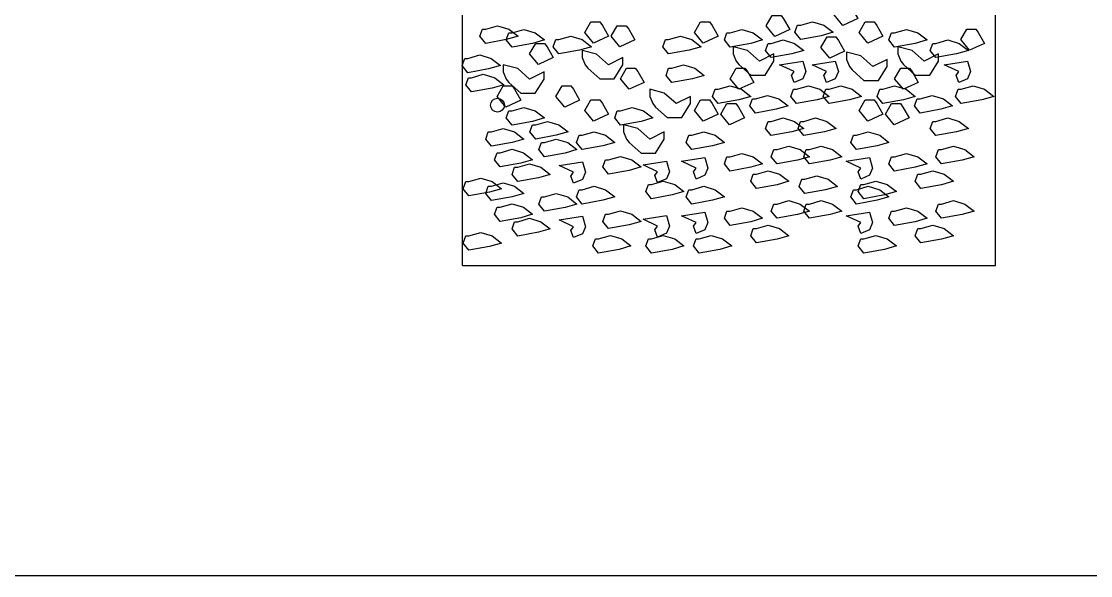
# Model space of a CAD drawing. Header units: metres. Extents: x 115319.7 to 115387.7, y -26854.4 to -26790.4.
# Drawn here: x 115361.786 to 115363.662, y -26854.429 to -26853.456 of the extents above; entities that cross this region are included whole.
import ezdxf

# ---------------------------------------------------------------- set-up
doc = ezdxf.new("R2010")
doc.units = ezdxf.units.M
doc.header["$MEASUREMENT"] = 0

# ---------------------------------------------------------------- blocks, each defined once
blk = doc.blocks.new('RWH1')
at = {"color": 7, "ltscale": 7}
for p, q in [((-1.3561, 0.5817), (-1.3561, 2.0817)), ((-0.3561, 0.5817), (-0.3561, 2.0817)), ((-1.3561, 0.5817), (-0.3561, 0.5817))]:
    blk.add_line(p, q, dxfattribs=at)
blk.add_lwpolyline([(-7.6602, 0), (0, 0), (0, 6.6537), (-7.6602, 6.6537)], close=True)
at = {"color": 7}
for points in [[(-0.6149, 1.0451), (-0.6429, 1.0323), (-0.6593, 1.0521), (-0.6478, 1.0719), (-0.6313, 1.0719), (-0.6264, 1.0655)], [(-0.7422, 1.0244), (-0.7702, 1.0115), (-0.7867, 1.0314), (-0.7752, 1.0512), (-0.7587, 1.0512), (-0.7538, 1.0448)], [(-1.2906, 1.0318), (-1.2692, 1.0254), (-1.2519, 1.012), (-1.2741, 1.0056), (-1.3128, 0.9986), (-1.3235, 1.012), (-1.3186, 1.0254), (-1.3128, 1.0254)], [(-1.2906, 1.0318), (-1.2692, 1.0254), (-1.2519, 1.012), (-1.2741, 1.0056), (-1.3128, 0.9986), (-1.3235, 1.012), (-1.3186, 1.0254), (-1.3128, 1.0254)], [(-1.2412, 1.0248), (-1.2198, 1.0184), (-1.2025, 1.005), (-1.2247, 0.9986), (-1.2634, 0.9916), (-1.2741, 1.005), (-1.2692, 1.0184), (-1.2634, 1.0184)], [(-1.2412, 1.0248), (-1.2198, 1.0184), (-1.2025, 1.005), (-1.2247, 0.9986), (-1.2634, 0.9916), (-1.2741, 1.005), (-1.2692, 1.0184), (-1.2634, 1.0184)], [(-1.0823, 1.012), (-1.1103, 0.9992), (-1.1268, 1.019), (-1.1153, 1.0388), (-1.0988, 1.0388), (-1.0939, 1.0324)], [(-1.0823, 1.012), (-1.1103, 0.9992), (-1.1268, 1.019), (-1.1153, 1.0388), (-1.0988, 1.0388), (-1.0939, 1.0324)], [(-1.033, 1.005), (-1.0609, 0.9922), (-1.0774, 1.012), (-1.0659, 1.0318), (-1.0494, 1.0318), (-1.0445, 1.0254)], [(-1.033, 1.005), (-1.0609, 0.9922), (-1.0774, 1.012), (-1.0659, 1.0318), (-1.0494, 1.0318), (-1.0445, 1.0254)], [(-0.8766, 1.012), (-0.9046, 0.9992), (-0.921, 1.019), (-0.9095, 1.0388), (-0.8931, 1.0388), (-0.8881, 1.0324)], [(-0.8766, 1.012), (-0.9046, 0.9992), (-0.921, 1.019), (-0.9095, 1.0388), (-0.8931, 1.0388), (-0.8881, 1.0324)], [(-0.8321, 1.0248), (-0.8108, 1.0184), (-0.7935, 1.005), (-0.8157, 0.9986), (-0.8544, 0.9916), (-0.8651, 1.005), (-0.8601, 1.0184), (-0.8544, 1.0184)], [(-0.8321, 1.0248), (-0.8108, 1.0184), (-0.7935, 1.005), (-0.8157, 0.9986), (-0.8544, 0.9916), (-0.8651, 1.005), (-0.8601, 1.0184), (-0.8544, 1.0184)], [(-0.6997, 1.0392), (-0.6783, 1.0328), (-0.661, 1.0194), (-0.6832, 1.013), (-0.7219, 1.006), (-0.7326, 1.0194), (-0.7277, 1.0328), (-0.7219, 1.0328)], [(-0.5678, 1.012), (-0.5958, 0.9992), (-0.6123, 1.019), (-0.6007, 1.0388), (-0.5843, 1.0388), (-0.5793, 1.0324)], [(-0.5678, 1.012), (-0.5958, 0.9992), (-0.6123, 1.019), (-0.6007, 1.0388), (-0.5843, 1.0388), (-0.5793, 1.0324)], [(-0.5234, 1.0248), (-0.502, 1.0184), (-0.4847, 1.005), (-0.5069, 0.9986), (-0.5456, 0.9916), (-0.5563, 1.005), (-0.5514, 1.0184), (-0.5456, 1.0184)], [(-0.5234, 1.0248), (-0.502, 1.0184), (-0.4847, 1.005), (-0.5069, 0.9986), (-0.5456, 0.9916), (-0.5563, 1.005), (-0.5514, 1.0184), (-0.5456, 1.0184)], [(-0.3771, 0.9986), (-0.4051, 0.9858), (-0.4216, 1.0056), (-0.4101, 1.0254), (-0.3936, 1.0254), (-0.3887, 1.019)], [(-0.3771, 0.9986), (-0.4051, 0.9858), (-0.4216, 1.0056), (-0.4101, 1.0254), (-0.3936, 1.0254), (-0.3887, 1.019)], [(-1.1531, 1.012), (-1.1317, 1.0056), (-1.1144, 0.9922), (-1.1367, 0.9858), (-1.1753, 0.9788), (-1.186, 0.9922), (-1.1811, 1.0056), (-1.1753, 1.0056)], [(-1.1531, 1.012), (-1.1317, 1.0056), (-1.1144, 0.9922), (-1.1367, 0.9858), (-1.1753, 0.9788), (-1.186, 0.9922), (-1.1811, 1.0056), (-1.1753, 1.0056)], [(-0.9474, 1.012), (-0.926, 1.0056), (-0.9087, 0.9922), (-0.9309, 0.9858), (-0.9696, 0.9788), (-0.9803, 0.9922), (-0.9754, 1.0056), (-0.9696, 1.0056)], [(-0.9474, 1.012), (-0.926, 1.0056), (-0.9087, 0.9922), (-0.9309, 0.9858), (-0.9696, 0.9788), (-0.9803, 0.9922), (-0.9754, 1.0056), (-0.9696, 1.0056)], [(-0.7548, 1.005), (-0.7334, 0.9986), (-0.7161, 0.9852), (-0.7383, 0.9788), (-0.777, 0.9718), (-0.7877, 0.9852), (-0.7828, 0.9986), (-0.777, 0.9986)], [(-0.7548, 1.005), (-0.7334, 0.9986), (-0.7161, 0.9852), (-0.7383, 0.9788), (-0.777, 0.9718), (-0.7877, 0.9852), (-0.7828, 0.9986), (-0.777, 0.9986)], [(-0.6395, 0.9839), (-0.6675, 0.9711), (-0.684, 0.9909), (-0.6725, 1.0107), (-0.656, 1.0107), (-0.6511, 1.0043)], [(-0.446, 1.005), (-0.4246, 0.9986), (-0.4073, 0.9852), (-0.4296, 0.9788), (-0.4682, 0.9718), (-0.4789, 0.9852), (-0.474, 0.9986), (-0.4682, 0.9986)], [(-0.446, 1.005), (-0.4246, 0.9986), (-0.4073, 0.9852), (-0.4296, 0.9788), (-0.4682, 0.9718), (-0.4789, 0.9852), (-0.474, 0.9986), (-0.4682, 0.9986)], [(-1.186, 0.9718), (-1.214, 0.959), (-1.2305, 0.9788), (-1.219, 0.9986), (-1.2025, 0.9986), (-1.1976, 0.9922)], [(-1.186, 0.9718), (-1.214, 0.959), (-1.2305, 0.9788), (-1.219, 0.9986), (-1.2025, 0.9986), (-1.1976, 0.9922)], [(-1.121, 0.952), (-1.0988, 0.9322), (-1.0716, 0.9322), (-1.0552, 0.9584), (-1.0552, 0.9718), (-1.0823, 0.9584), (-1.1046, 0.9782), (-1.1317, 0.9852), (-1.1317, 0.9718), (-1.126, 0.9584)], [(-1.121, 0.952), (-1.0988, 0.9322), (-1.0716, 0.9322), (-1.0552, 0.9584), (-1.0552, 0.9718), (-1.0823, 0.9584), (-1.1046, 0.9782), (-1.1317, 0.9852), (-1.1317, 0.9718), (-1.126, 0.9584)], [(-0.8379, 0.959), (-0.8157, 0.9392), (-0.7885, 0.9392), (-0.7721, 0.9654), (-0.7721, 0.9788), (-0.7992, 0.9654), (-0.8215, 0.9852), (-0.8486, 0.9922), (-0.8486, 0.9788), (-0.8428, 0.9654)], [(-0.8379, 0.959), (-0.8157, 0.9392), (-0.7885, 0.9392), (-0.7721, 0.9654), (-0.7721, 0.9788), (-0.7992, 0.9654), (-0.8215, 0.9852), (-0.8486, 0.9922), (-0.8486, 0.9788), (-0.8428, 0.9654)], [(-0.5291, 0.959), (-0.5069, 0.9392), (-0.4798, 0.9392), (-0.4633, 0.9654), (-0.4633, 0.9788), (-0.4905, 0.9654), (-0.5127, 0.9852), (-0.5398, 0.9922), (-0.5398, 0.9788), (-0.5341, 0.9654)], [(-0.5291, 0.959), (-0.5069, 0.9392), (-0.4798, 0.9392), (-0.4633, 0.9654), (-0.4633, 0.9788), (-0.4905, 0.9654), (-0.5127, 0.9852), (-0.5398, 0.9922), (-0.5398, 0.9788), (-0.5341, 0.9654)], [(-1.3238, 0.9768), (-1.3025, 0.9704), (-1.2852, 0.957), (-1.3074, 0.9506), (-1.3461, 0.9436), (-1.3568, 0.957), (-1.3518, 0.9704), (-1.3461, 0.9704)], [(-0.7342, 0.9252), (-0.7391, 0.9386), (-0.7342, 0.9456), (-0.7614, 0.9584), (-0.7178, 0.9654), (-0.712, 0.9456), (-0.7178, 0.9322)], [(-0.7342, 0.9252), (-0.7391, 0.9386), (-0.7342, 0.9456), (-0.7614, 0.9584), (-0.7178, 0.9654), (-0.712, 0.9456), (-0.7178, 0.9322)], [(-0.6734, 0.9252), (-0.6784, 0.9386), (-0.6734, 0.9456), (-0.7006, 0.9584), (-0.657, 0.9654), (-0.6512, 0.9456), (-0.657, 0.9322)], [(-0.6734, 0.9252), (-0.6784, 0.9386), (-0.6734, 0.9456), (-0.7006, 0.9584), (-0.657, 0.9654), (-0.6512, 0.9456), (-0.657, 0.9322)], [(-0.6253, 0.9488), (-0.6031, 0.9289), (-0.5759, 0.9289), (-0.5595, 0.9552), (-0.5595, 0.9686), (-0.5866, 0.9552), (-0.6088, 0.975), (-0.636, 0.982), (-0.636, 0.9686), (-0.6302, 0.9552)], [(-0.4254, 0.9252), (-0.4304, 0.9386), (-0.4254, 0.9456), (-0.4526, 0.9584), (-0.409, 0.9654), (-0.4032, 0.9456), (-0.409, 0.9322)], [(-0.4254, 0.9252), (-0.4304, 0.9386), (-0.4254, 0.9456), (-0.4526, 0.9584), (-0.409, 0.9654), (-0.4032, 0.9456), (-0.409, 0.9322)], [(-1.2692, 0.9252), (-1.2469, 0.9054), (-1.2198, 0.9054), (-1.2033, 0.9316), (-1.2033, 0.945), (-1.2305, 0.9316), (-1.2527, 0.9514), (-1.2799, 0.9584), (-1.2799, 0.945), (-1.2741, 0.9316)], [(-1.2692, 0.9252), (-1.2469, 0.9054), (-1.2198, 0.9054), (-1.2033, 0.9316), (-1.2033, 0.945), (-1.2305, 0.9316), (-1.2527, 0.9514), (-1.2799, 0.9584), (-1.2799, 0.945), (-1.2741, 0.9316)], [(-1.0157, 0.9252), (-1.0437, 0.9124), (-1.0601, 0.9322), (-1.0486, 0.952), (-1.0321, 0.952), (-1.0272, 0.9456)], [(-1.0157, 0.9252), (-1.0437, 0.9124), (-1.0601, 0.9322), (-1.0486, 0.952), (-1.0321, 0.952), (-1.0272, 0.9456)], [(-0.9416, 0.9584), (-0.9202, 0.952), (-0.9029, 0.9386), (-0.9251, 0.9322), (-0.9638, 0.9252), (-0.9745, 0.9386), (-0.9696, 0.952), (-0.9638, 0.952)], [(-0.9416, 0.9584), (-0.9202, 0.952), (-0.9029, 0.9386), (-0.9251, 0.9322), (-0.9638, 0.9252), (-0.9745, 0.9386), (-0.9696, 0.952), (-0.9638, 0.952)], [(-0.8099, 0.9252), (-0.8379, 0.9124), (-0.8544, 0.9322), (-0.8428, 0.952), (-0.8264, 0.952), (-0.8215, 0.9456)], [(-0.8099, 0.9252), (-0.8379, 0.9124), (-0.8544, 0.9322), (-0.8428, 0.952), (-0.8264, 0.952), (-0.8215, 0.9456)], [(-0.5012, 0.9252), (-0.5291, 0.9124), (-0.5456, 0.9322), (-0.5341, 0.952), (-0.5176, 0.952), (-0.5127, 0.9456)], [(-0.5012, 0.9252), (-0.5291, 0.9124), (-0.5456, 0.9322), (-0.5341, 0.952), (-0.5176, 0.952), (-0.5127, 0.9456)], [(-1.3173, 0.9406), (-1.2959, 0.9342), (-1.2786, 0.9208), (-1.3008, 0.9144), (-1.3395, 0.9074), (-1.3502, 0.9208), (-1.3452, 0.9342), (-1.3395, 0.9342)], [(-1.2469, 0.892), (-1.2749, 0.8791), (-1.2914, 0.899), (-1.2799, 0.9188), (-1.2634, 0.9188), (-1.2585, 0.9124)], [(-1.2469, 0.892), (-1.2749, 0.8791), (-1.2914, 0.899), (-1.2799, 0.9188), (-1.2634, 0.9188), (-1.2585, 0.9124)], [(-1.1367, 0.892), (-1.1646, 0.8791), (-1.1811, 0.899), (-1.1696, 0.9188), (-1.1531, 0.9188), (-1.1482, 0.9124)], [(-1.1367, 0.892), (-1.1646, 0.8791), (-1.1811, 0.899), (-1.1696, 0.9188), (-1.1531, 0.9188), (-1.1482, 0.9124)], [(-0.9943, 0.8791), (-0.9721, 0.8593), (-0.9449, 0.8593), (-0.9284, 0.8856), (-0.9284, 0.899), (-0.9556, 0.8856), (-0.9778, 0.9054), (-1.005, 0.9124), (-1.005, 0.899), (-0.9992, 0.8856)], [(-0.9943, 0.8791), (-0.9721, 0.8593), (-0.9449, 0.8593), (-0.9284, 0.8856), (-0.9284, 0.899), (-0.9556, 0.8856), (-0.9778, 0.9054), (-1.005, 0.9124), (-1.005, 0.899), (-0.9992, 0.8856)], [(-0.8544, 0.9188), (-0.833, 0.9124), (-0.8157, 0.899), (-0.8379, 0.8926), (-0.8766, 0.8856), (-0.8873, 0.899), (-0.8824, 0.9124), (-0.8766, 0.9124)], [(-0.8544, 0.9188), (-0.833, 0.9124), (-0.8157, 0.899), (-0.8379, 0.8926), (-0.8766, 0.8856), (-0.8873, 0.899), (-0.8824, 0.9124), (-0.8766, 0.9124)], [(-0.7073, 0.9188), (-0.6859, 0.9124), (-0.6686, 0.899), (-0.6908, 0.8926), (-0.7295, 0.8856), (-0.7402, 0.899), (-0.7353, 0.9124), (-0.7295, 0.9124)], [(-0.7073, 0.9188), (-0.6859, 0.9124), (-0.6686, 0.899), (-0.6908, 0.8926), (-0.7295, 0.8856), (-0.7402, 0.899), (-0.7353, 0.9124), (-0.7295, 0.9124)], [(-0.6465, 0.9188), (-0.6251, 0.9124), (-0.6078, 0.899), (-0.6301, 0.8926), (-0.6687, 0.8856), (-0.6794, 0.899), (-0.6745, 0.9124), (-0.6687, 0.9124)], [(-0.6465, 0.9188), (-0.6251, 0.9124), (-0.6078, 0.899), (-0.6301, 0.8926), (-0.6687, 0.8856), (-0.6794, 0.899), (-0.6745, 0.9124), (-0.6687, 0.9124)], [(-0.5456, 0.9188), (-0.5242, 0.9124), (-0.5069, 0.899), (-0.5291, 0.8926), (-0.5678, 0.8856), (-0.5785, 0.899), (-0.5736, 0.9124), (-0.5678, 0.9124)], [(-0.5456, 0.9188), (-0.5242, 0.9124), (-0.5069, 0.899), (-0.5291, 0.8926), (-0.5678, 0.8856), (-0.5785, 0.899), (-0.5736, 0.9124), (-0.5678, 0.9124)], [(-0.3985, 0.9188), (-0.3771, 0.9124), (-0.3598, 0.899), (-0.3821, 0.8926), (-0.4208, 0.8856), (-0.4314, 0.899), (-0.4265, 0.9124), (-0.4208, 0.9124)], [(-0.3985, 0.9188), (-0.3771, 0.9124), (-0.3598, 0.899), (-0.3821, 0.8926), (-0.4208, 0.8856), (-0.4314, 0.899), (-0.4265, 0.9124), (-0.4208, 0.9124)], [(-1.0823, 0.8657), (-1.1103, 0.8529), (-1.1268, 0.8727), (-1.1153, 0.8926), (-1.0988, 0.8926), (-1.0939, 0.8861)], [(-1.0823, 0.8657), (-1.1103, 0.8529), (-1.1268, 0.8727), (-1.1153, 0.8926), (-1.0988, 0.8926), (-1.0939, 0.8861)], [(-0.8766, 0.8657), (-0.9046, 0.8529), (-0.921, 0.8727), (-0.9095, 0.8926), (-0.8931, 0.8926), (-0.8881, 0.8861)], [(-0.8766, 0.8657), (-0.9046, 0.8529), (-0.921, 0.8727), (-0.9095, 0.8926), (-0.8931, 0.8926), (-0.8881, 0.8861)], [(-0.8272, 0.8587), (-0.8552, 0.8459), (-0.8717, 0.8657), (-0.8601, 0.8856), (-0.8437, 0.8856), (-0.8387, 0.8791)], [(-0.8272, 0.8587), (-0.8552, 0.8459), (-0.8717, 0.8657), (-0.8601, 0.8856), (-0.8437, 0.8856), (-0.8387, 0.8791)], [(-0.7842, 0.9011), (-0.7628, 0.8947), (-0.7456, 0.8813), (-0.7678, 0.8749), (-0.8065, 0.8679), (-0.8172, 0.8813), (-0.8122, 0.8947), (-0.8065, 0.8947)], [(-0.7842, 0.9011), (-0.7628, 0.8947), (-0.7456, 0.8813), (-0.7678, 0.8749), (-0.8065, 0.8679), (-0.8172, 0.8813), (-0.8122, 0.8947), (-0.8065, 0.8947)], [(-0.5678, 0.8657), (-0.5958, 0.8529), (-0.6123, 0.8727), (-0.6007, 0.8926), (-0.5843, 0.8926), (-0.5793, 0.8861)], [(-0.5678, 0.8657), (-0.5958, 0.8529), (-0.6123, 0.8727), (-0.6007, 0.8926), (-0.5843, 0.8926), (-0.5793, 0.8861)], [(-0.5184, 0.8587), (-0.5464, 0.8459), (-0.5629, 0.8657), (-0.5514, 0.8856), (-0.5349, 0.8856), (-0.53, 0.8791)], [(-0.5184, 0.8587), (-0.5464, 0.8459), (-0.5629, 0.8657), (-0.5514, 0.8856), (-0.5349, 0.8856), (-0.53, 0.8791)], [(-0.4755, 0.9011), (-0.4541, 0.8947), (-0.4368, 0.8813), (-0.459, 0.8749), (-0.4977, 0.8679), (-0.5084, 0.8813), (-0.5034, 0.8947), (-0.4977, 0.8947)], [(-0.4755, 0.9011), (-0.4541, 0.8947), (-0.4368, 0.8813), (-0.459, 0.8749), (-0.4977, 0.8679), (-0.5084, 0.8813), (-0.5034, 0.8947), (-0.4977, 0.8947)], [(-1.2412, 0.8786), (-1.2198, 0.8722), (-1.2025, 0.8587), (-1.2247, 0.8523), (-1.2634, 0.8453), (-1.2741, 0.8587), (-1.2692, 0.8722), (-1.2634, 0.8722)], [(-1.2412, 0.8786), (-1.2198, 0.8722), (-1.2025, 0.8587), (-1.2247, 0.8523), (-1.2634, 0.8453), (-1.2741, 0.8587), (-1.2692, 0.8722), (-1.2634, 0.8722)], [(-1.0379, 0.8786), (-1.0165, 0.8722), (-0.9992, 0.8587), (-1.0214, 0.8523), (-1.0601, 0.8453), (-1.0708, 0.8587), (-1.0659, 0.8722), (-1.0601, 0.8722)], [(-1.0379, 0.8786), (-1.0165, 0.8722), (-0.9992, 0.8587), (-1.0214, 0.8523), (-1.0601, 0.8453), (-1.0708, 0.8587), (-1.0659, 0.8722), (-1.0601, 0.8722)], [(-1.1967, 0.8523), (-1.1753, 0.8459), (-1.1581, 0.8325), (-1.1803, 0.8261), (-1.219, 0.8191), (-1.2297, 0.8325), (-1.2247, 0.8459), (-1.219, 0.8459)], [(-1.1967, 0.8523), (-1.1753, 0.8459), (-1.1581, 0.8325), (-1.1803, 0.8261), (-1.219, 0.8191), (-1.2297, 0.8325), (-1.2247, 0.8459), (-1.219, 0.8459)], [(-1.0437, 0.8127), (-1.0214, 0.7929), (-0.9943, 0.7929), (-0.9778, 0.8191), (-0.9778, 0.8325), (-1.005, 0.8191), (-1.0272, 0.8389), (-1.0544, 0.8459), (-1.0544, 0.8325), (-1.0486, 0.8191)], [(-1.0437, 0.8127), (-1.0214, 0.7929), (-0.9943, 0.7929), (-0.9778, 0.8191), (-0.9778, 0.8325), (-1.005, 0.8191), (-1.0272, 0.8389), (-1.0544, 0.8459), (-1.0544, 0.8325), (-1.0486, 0.8191)], [(-0.7548, 0.8587), (-0.7334, 0.8523), (-0.7161, 0.8389), (-0.7383, 0.8325), (-0.777, 0.8255), (-0.7877, 0.8389), (-0.7828, 0.8523), (-0.777, 0.8523)], [(-0.7548, 0.8587), (-0.7334, 0.8523), (-0.7161, 0.8389), (-0.7383, 0.8325), (-0.777, 0.8255), (-0.7877, 0.8389), (-0.7828, 0.8523), (-0.777, 0.8523)], [(-0.694, 0.8587), (-0.6726, 0.8523), (-0.6553, 0.8389), (-0.6775, 0.8325), (-0.7162, 0.8255), (-0.7269, 0.8389), (-0.722, 0.8523), (-0.7162, 0.8523)], [(-0.694, 0.8587), (-0.6726, 0.8523), (-0.6553, 0.8389), (-0.6775, 0.8325), (-0.7162, 0.8255), (-0.7269, 0.8389), (-0.722, 0.8523), (-0.7162, 0.8523)], [(-0.446, 0.8587), (-0.4246, 0.8523), (-0.4073, 0.8389), (-0.4296, 0.8325), (-0.4682, 0.8255), (-0.4789, 0.8389), (-0.474, 0.8523), (-0.4682, 0.8523)], [(-0.446, 0.8587), (-0.4246, 0.8523), (-0.4073, 0.8389), (-0.4296, 0.8325), (-0.4682, 0.8255), (-0.4789, 0.8389), (-0.474, 0.8523), (-0.4682, 0.8523)], [(-1.2799, 0.8389), (-1.2585, 0.8325), (-1.2412, 0.8191), (-1.2634, 0.8127), (-1.3021, 0.8057), (-1.3128, 0.8191), (-1.3079, 0.8325), (-1.3021, 0.8325)], [(-1.2799, 0.8389), (-1.2585, 0.8325), (-1.2412, 0.8191), (-1.2634, 0.8127), (-1.3021, 0.8057), (-1.3128, 0.8191), (-1.3079, 0.8325), (-1.3021, 0.8325)], [(-1.1095, 0.8325), (-1.0881, 0.8261), (-1.0708, 0.8127), (-1.093, 0.8063), (-1.1317, 0.7993), (-1.1424, 0.8127), (-1.1375, 0.8261), (-1.1317, 0.8261)], [(-1.1095, 0.8325), (-1.0881, 0.8261), (-1.0708, 0.8127), (-1.093, 0.8063), (-1.1317, 0.7993), (-1.1424, 0.8127), (-1.1375, 0.8261), (-1.1317, 0.8261)], [(-0.9038, 0.8325), (-0.8824, 0.8261), (-0.8651, 0.8127), (-0.8873, 0.8063), (-0.926, 0.7993), (-0.9367, 0.8127), (-0.9317, 0.8261), (-0.926, 0.8261)], [(-0.9038, 0.8325), (-0.8824, 0.8261), (-0.8651, 0.8127), (-0.8873, 0.8063), (-0.926, 0.7993), (-0.9367, 0.8127), (-0.9317, 0.8261), (-0.926, 0.8261)], [(-0.595, 0.8325), (-0.5736, 0.8261), (-0.5563, 0.8127), (-0.5785, 0.8063), (-0.6172, 0.7993), (-0.6279, 0.8127), (-0.623, 0.8261), (-0.6172, 0.8261)], [(-0.595, 0.8325), (-0.5736, 0.8261), (-0.5563, 0.8127), (-0.5785, 0.8063), (-0.6172, 0.7993), (-0.6279, 0.8127), (-0.623, 0.8261), (-0.6172, 0.8261)], [(-1.1803, 0.8191), (-1.1589, 0.8127), (-1.1416, 0.7993), (-1.1638, 0.7929), (-1.2025, 0.7859), (-1.2132, 0.7993), (-1.2083, 0.8127), (-1.2025, 0.8127)], [(-1.1803, 0.8191), (-1.1589, 0.8127), (-1.1416, 0.7993), (-1.1638, 0.7929), (-1.2025, 0.7859), (-1.2132, 0.7993), (-1.2083, 0.8127), (-1.2025, 0.8127)], [(-0.7441, 0.8057), (-0.7227, 0.7993), (-0.7054, 0.7859), (-0.7276, 0.7795), (-0.7663, 0.7725), (-0.777, 0.7859), (-0.7721, 0.7993), (-0.7663, 0.7993)], [(-0.7441, 0.8057), (-0.7227, 0.7993), (-0.7054, 0.7859), (-0.7276, 0.7795), (-0.7663, 0.7725), (-0.777, 0.7859), (-0.7721, 0.7993), (-0.7663, 0.7993)], [(-0.6833, 0.8057), (-0.6619, 0.7993), (-0.6446, 0.7859), (-0.6668, 0.7795), (-0.7055, 0.7725), (-0.7162, 0.7859), (-0.7113, 0.7993), (-0.7055, 0.7993)], [(-0.6833, 0.8057), (-0.6619, 0.7993), (-0.6446, 0.7859), (-0.6668, 0.7795), (-0.7055, 0.7725), (-0.7162, 0.7859), (-0.7113, 0.7993), (-0.7055, 0.7993)], [(-0.4353, 0.8057), (-0.4139, 0.7993), (-0.3966, 0.7859), (-0.4189, 0.7795), (-0.4575, 0.7725), (-0.4682, 0.7859), (-0.4633, 0.7993), (-0.4575, 0.7993)], [(-0.4353, 0.8057), (-0.4139, 0.7993), (-0.3966, 0.7859), (-0.4189, 0.7795), (-0.4575, 0.7725), (-0.4682, 0.7859), (-0.4633, 0.7993), (-0.4575, 0.7993)], [(-1.2634, 0.7999), (-1.242, 0.7935), (-1.2247, 0.7801), (-1.2469, 0.7737), (-1.2856, 0.7667), (-1.2963, 0.7801), (-1.2914, 0.7935), (-1.2856, 0.7935)], [(-1.2634, 0.7999), (-1.242, 0.7935), (-1.2247, 0.7801), (-1.2469, 0.7737), (-1.2856, 0.7667), (-1.2963, 0.7801), (-1.2914, 0.7935), (-1.2856, 0.7935)], [(-1.0601, 0.7865), (-1.0387, 0.7801), (-1.0214, 0.7667), (-1.0437, 0.7603), (-1.0823, 0.7533), (-1.093, 0.7667), (-1.0881, 0.7801), (-1.0823, 0.7801)], [(-1.0601, 0.7865), (-1.0387, 0.7801), (-1.0214, 0.7667), (-1.0437, 0.7603), (-1.0823, 0.7533), (-1.093, 0.7667), (-1.0881, 0.7801), (-1.0823, 0.7801)], [(-0.9181, 0.7441), (-0.923, 0.7575), (-0.9181, 0.7645), (-0.9452, 0.7773), (-0.9016, 0.7843), (-0.8959, 0.7645), (-0.9016, 0.7511)], [(-0.9181, 0.7441), (-0.923, 0.7575), (-0.9181, 0.7645), (-0.9452, 0.7773), (-0.9016, 0.7843), (-0.8959, 0.7645), (-0.9016, 0.7511)], [(-0.8321, 0.7923), (-0.8108, 0.7859), (-0.7935, 0.7725), (-0.8157, 0.7661), (-0.8544, 0.7591), (-0.8651, 0.7725), (-0.8601, 0.7859), (-0.8544, 0.7859)], [(-0.8321, 0.7923), (-0.8108, 0.7859), (-0.7935, 0.7725), (-0.8157, 0.7661), (-0.8544, 0.7591), (-0.8651, 0.7725), (-0.8601, 0.7859), (-0.8544, 0.7859)], [(-0.6093, 0.7441), (-0.6142, 0.7575), (-0.6093, 0.7645), (-0.6365, 0.7773), (-0.5928, 0.7843), (-0.5871, 0.7645), (-0.5928, 0.7511)], [(-0.6093, 0.7441), (-0.6142, 0.7575), (-0.6093, 0.7645), (-0.6365, 0.7773), (-0.5928, 0.7843), (-0.5871, 0.7645), (-0.5928, 0.7511)], [(-0.5234, 0.7923), (-0.502, 0.7859), (-0.4847, 0.7725), (-0.5069, 0.7661), (-0.5456, 0.7591), (-0.5563, 0.7725), (-0.5514, 0.7859), (-0.5456, 0.7859)], [(-0.5234, 0.7923), (-0.502, 0.7859), (-0.4847, 0.7725), (-0.5069, 0.7661), (-0.5456, 0.7591), (-0.5563, 0.7725), (-0.5514, 0.7859), (-0.5456, 0.7859)], [(-1.2305, 0.7725), (-1.2091, 0.7661), (-1.1918, 0.7527), (-1.214, 0.7463), (-1.2527, 0.7393), (-1.2634, 0.7527), (-1.2585, 0.7661), (-1.2527, 0.7661)], [(-1.2305, 0.7725), (-1.2091, 0.7661), (-1.1918, 0.7527), (-1.214, 0.7463), (-1.2527, 0.7393), (-1.2634, 0.7527), (-1.2585, 0.7661), (-1.2527, 0.7661)], [(-1.1479, 0.7363), (-1.1528, 0.7497), (-1.1479, 0.7567), (-1.1751, 0.7695), (-1.1314, 0.7765), (-1.1257, 0.7567), (-1.1314, 0.7433)], [(-1.1479, 0.7363), (-1.1528, 0.7497), (-1.1479, 0.7567), (-1.1751, 0.7695), (-1.1314, 0.7765), (-1.1257, 0.7567), (-1.1314, 0.7433)], [(-0.9902, 0.7373), (-0.9952, 0.7508), (-0.9902, 0.7577), (-1.0174, 0.7706), (-0.9738, 0.7776), (-0.968, 0.7577), (-0.9738, 0.7443)], [(-0.9902, 0.7373), (-0.9952, 0.7508), (-0.9902, 0.7577), (-1.0174, 0.7706), (-0.9738, 0.7776), (-0.968, 0.7577), (-0.9738, 0.7443)], [(-1.3219, 0.7458), (-1.3005, 0.7394), (-1.2832, 0.726), (-1.3054, 0.7196), (-1.3441, 0.7126), (-1.3548, 0.726), (-1.3499, 0.7394), (-1.3441, 0.7394)], [(-1.3219, 0.7458), (-1.3005, 0.7394), (-1.2832, 0.726), (-1.3054, 0.7196), (-1.3441, 0.7126), (-1.3548, 0.726), (-1.3499, 0.7394), (-1.3441, 0.7394)], [(-0.7828, 0.7597), (-0.7614, 0.7533), (-0.7441, 0.7399), (-0.7663, 0.7334), (-0.805, 0.7265), (-0.8157, 0.7399), (-0.8108, 0.7533), (-0.805, 0.7533)], [(-0.7828, 0.7597), (-0.7614, 0.7533), (-0.7441, 0.7399), (-0.7663, 0.7334), (-0.805, 0.7265), (-0.8157, 0.7399), (-0.8108, 0.7533), (-0.805, 0.7533)], [(-0.6916, 0.7501), (-0.6702, 0.7437), (-0.6529, 0.7303), (-0.6751, 0.7239), (-0.7138, 0.7169), (-0.7245, 0.7303), (-0.7195, 0.7437), (-0.7138, 0.7437)], [(-0.474, 0.7597), (-0.4526, 0.7533), (-0.4353, 0.7399), (-0.4575, 0.7334), (-0.4962, 0.7265), (-0.5069, 0.7399), (-0.502, 0.7533), (-0.4962, 0.7533)], [(-0.474, 0.7597), (-0.4526, 0.7533), (-0.4353, 0.7399), (-0.4575, 0.7334), (-0.4962, 0.7265), (-0.5069, 0.7399), (-0.502, 0.7533), (-0.4962, 0.7533)], [(-1.2799, 0.7369), (-1.2585, 0.7304), (-1.2412, 0.717), (-1.2634, 0.7106), (-1.3021, 0.7036), (-1.3128, 0.717), (-1.3079, 0.7304), (-1.3021, 0.7304)], [(-1.2799, 0.7369), (-1.2585, 0.7304), (-1.2412, 0.717), (-1.2634, 0.7106), (-1.3021, 0.7036), (-1.3128, 0.717), (-1.3079, 0.7304), (-1.3021, 0.7304)], [(-1.1095, 0.7304), (-1.0881, 0.724), (-1.0708, 0.7106), (-1.093, 0.7042), (-1.1317, 0.6972), (-1.1424, 0.7106), (-1.1375, 0.724), (-1.1317, 0.724)], [(-1.1095, 0.7304), (-1.0881, 0.724), (-1.0708, 0.7106), (-1.093, 0.7042), (-1.1317, 0.6972), (-1.1424, 0.7106), (-1.1375, 0.724), (-1.1317, 0.724)], [(-0.9796, 0.7404), (-0.9582, 0.734), (-0.9409, 0.7206), (-0.9631, 0.7142), (-1.0018, 0.7072), (-1.0125, 0.7206), (-1.0076, 0.734), (-1.0018, 0.734)], [(-0.9038, 0.7304), (-0.8824, 0.724), (-0.8651, 0.7106), (-0.8873, 0.7042), (-0.926, 0.6972), (-0.9367, 0.7106), (-0.9317, 0.724), (-0.926, 0.724)], [(-0.595, 0.7304), (-0.5736, 0.724), (-0.5563, 0.7106), (-0.5785, 0.7042), (-0.6172, 0.6972), (-0.6279, 0.7106), (-0.623, 0.724), (-0.6172, 0.724)], [(-0.595, 0.7304), (-0.5736, 0.724), (-0.5563, 0.7106), (-0.5785, 0.7042), (-0.6172, 0.6972), (-0.6279, 0.7106), (-0.623, 0.724), (-0.6172, 0.724)], [(-0.5811, 0.7404), (-0.5597, 0.734), (-0.5424, 0.7206), (-0.5647, 0.7142), (-0.6033, 0.7072), (-0.614, 0.7206), (-0.6091, 0.734), (-0.6033, 0.734)], [(-1.1803, 0.717), (-1.1589, 0.7106), (-1.1416, 0.6972), (-1.1638, 0.6908), (-1.2025, 0.6838), (-1.2132, 0.6972), (-1.2083, 0.7106), (-1.2025, 0.7106)], [(-1.1803, 0.717), (-1.1589, 0.7106), (-1.1416, 0.6972), (-1.1638, 0.6908), (-1.2025, 0.6838), (-1.2132, 0.6972), (-1.2083, 0.7106), (-1.2025, 0.7106)], [(-0.7441, 0.7036), (-0.7227, 0.6972), (-0.7054, 0.6838), (-0.7276, 0.6774), (-0.7663, 0.6704), (-0.777, 0.6838), (-0.7721, 0.6972), (-0.7663, 0.6972)], [(-0.7441, 0.7036), (-0.7227, 0.6972), (-0.7054, 0.6838), (-0.7276, 0.6774), (-0.7663, 0.6704), (-0.777, 0.6838), (-0.7721, 0.6972), (-0.7663, 0.6972)], [(-0.6833, 0.7036), (-0.6619, 0.6972), (-0.6446, 0.6838), (-0.6668, 0.6774), (-0.7055, 0.6704), (-0.7162, 0.6838), (-0.7113, 0.6972), (-0.7055, 0.6972)], [(-0.6833, 0.7036), (-0.6619, 0.6972), (-0.6446, 0.6838), (-0.6668, 0.6774), (-0.7055, 0.6704), (-0.7162, 0.6838), (-0.7113, 0.6972), (-0.7055, 0.6972)], [(-0.4353, 0.7036), (-0.4139, 0.6972), (-0.3966, 0.6838), (-0.4189, 0.6774), (-0.4575, 0.6704), (-0.4682, 0.6838), (-0.4633, 0.6972), (-0.4575, 0.6972)], [(-0.4353, 0.7036), (-0.4139, 0.6972), (-0.3966, 0.6838), (-0.4189, 0.6774), (-0.4575, 0.6704), (-0.4682, 0.6838), (-0.4633, 0.6972), (-0.4575, 0.6972)], [(-1.2634, 0.6978), (-1.242, 0.6914), (-1.2247, 0.678), (-1.2469, 0.6716), (-1.2856, 0.6646), (-1.2963, 0.678), (-1.2914, 0.6914), (-1.2856, 0.6914)], [(-1.2634, 0.6978), (-1.242, 0.6914), (-1.2247, 0.678), (-1.2469, 0.6716), (-1.2856, 0.6646), (-1.2963, 0.678), (-1.2914, 0.6914), (-1.2856, 0.6914)], [(-1.0601, 0.6844), (-1.0387, 0.678), (-1.0214, 0.6646), (-1.0437, 0.6582), (-1.0823, 0.6512), (-1.093, 0.6646), (-1.0881, 0.678), (-1.0823, 0.678)], [(-1.0601, 0.6844), (-1.0387, 0.678), (-1.0214, 0.6646), (-1.0437, 0.6582), (-1.0823, 0.6512), (-1.093, 0.6646), (-1.0881, 0.678), (-1.0823, 0.678)], [(-0.9181, 0.642), (-0.923, 0.6554), (-0.9181, 0.6624), (-0.9452, 0.6752), (-0.9016, 0.6822), (-0.8959, 0.6624), (-0.9016, 0.649)], [(-0.9181, 0.642), (-0.923, 0.6554), (-0.9181, 0.6624), (-0.9452, 0.6752), (-0.9016, 0.6822), (-0.8959, 0.6624), (-0.9016, 0.649)], [(-0.8321, 0.6902), (-0.8108, 0.6838), (-0.7935, 0.6704), (-0.8157, 0.664), (-0.8544, 0.657), (-0.8651, 0.6704), (-0.8601, 0.6838), (-0.8544, 0.6838)], [(-0.8321, 0.6902), (-0.8108, 0.6838), (-0.7935, 0.6704), (-0.8157, 0.664), (-0.8544, 0.657), (-0.8651, 0.6704), (-0.8601, 0.6838), (-0.8544, 0.6838)], [(-0.6093, 0.642), (-0.6142, 0.6554), (-0.6093, 0.6624), (-0.6365, 0.6752), (-0.5928, 0.6822), (-0.5871, 0.6624), (-0.5928, 0.649)], [(-0.6093, 0.642), (-0.6142, 0.6554), (-0.6093, 0.6624), (-0.6365, 0.6752), (-0.5928, 0.6822), (-0.5871, 0.6624), (-0.5928, 0.649)], [(-0.5234, 0.6902), (-0.502, 0.6838), (-0.4847, 0.6704), (-0.5069, 0.664), (-0.5456, 0.657), (-0.5563, 0.6704), (-0.5514, 0.6838), (-0.5456, 0.6838)], [(-0.5234, 0.6902), (-0.502, 0.6838), (-0.4847, 0.6704), (-0.5069, 0.664), (-0.5456, 0.657), (-0.5563, 0.6704), (-0.5514, 0.6838), (-0.5456, 0.6838)], [(-1.2305, 0.6704), (-1.2091, 0.664), (-1.1918, 0.6506), (-1.214, 0.6442), (-1.2527, 0.6372), (-1.2634, 0.6506), (-1.2585, 0.664), (-1.2527, 0.664)], [(-1.2305, 0.6704), (-1.2091, 0.664), (-1.1918, 0.6506), (-1.214, 0.6442), (-1.2527, 0.6372), (-1.2634, 0.6506), (-1.2585, 0.664), (-1.2527, 0.664)], [(-1.1479, 0.6342), (-1.1528, 0.6476), (-1.1479, 0.6546), (-1.1751, 0.6674), (-1.1314, 0.6744), (-1.1257, 0.6546), (-1.1314, 0.6412)], [(-1.1479, 0.6342), (-1.1528, 0.6476), (-1.1479, 0.6546), (-1.1751, 0.6674), (-1.1314, 0.6744), (-1.1257, 0.6546), (-1.1314, 0.6412)], [(-0.9902, 0.6353), (-0.9952, 0.6487), (-0.9902, 0.6557), (-1.0174, 0.6685), (-0.9738, 0.6755), (-0.968, 0.6557), (-0.9738, 0.6423)], [(-0.9902, 0.6353), (-0.9952, 0.6487), (-0.9902, 0.6557), (-1.0174, 0.6685), (-0.9738, 0.6755), (-0.968, 0.6557), (-0.9738, 0.6423)], [(-1.3219, 0.6437), (-1.3005, 0.6373), (-1.2832, 0.6239), (-1.3054, 0.6175), (-1.3441, 0.6105), (-1.3548, 0.6239), (-1.3499, 0.6373), (-1.3441, 0.6373)], [(-1.3219, 0.6437), (-1.3005, 0.6373), (-1.2832, 0.6239), (-1.3054, 0.6175), (-1.3441, 0.6105), (-1.3548, 0.6239), (-1.3499, 0.6373), (-1.3441, 0.6373)], [(-0.7828, 0.6576), (-0.7614, 0.6512), (-0.7441, 0.6378), (-0.7663, 0.6314), (-0.805, 0.6244), (-0.8157, 0.6378), (-0.8108, 0.6512), (-0.805, 0.6512)], [(-0.7828, 0.6576), (-0.7614, 0.6512), (-0.7441, 0.6378), (-0.7663, 0.6314), (-0.805, 0.6244), (-0.8157, 0.6378), (-0.8108, 0.6512), (-0.805, 0.6512)], [(-0.474, 0.6576), (-0.4526, 0.6512), (-0.4353, 0.6378), (-0.4575, 0.6314), (-0.4962, 0.6244), (-0.5069, 0.6378), (-0.502, 0.6512), (-0.4962, 0.6512)], [(-0.474, 0.6576), (-0.4526, 0.6512), (-0.4353, 0.6378), (-0.4575, 0.6314), (-0.4962, 0.6244), (-0.5069, 0.6378), (-0.502, 0.6512), (-0.4962, 0.6512)], [(-1.0788, 0.6384), (-1.0574, 0.632), (-1.0402, 0.6185), (-1.0624, 0.6121), (-1.1011, 0.6051), (-1.1118, 0.6185), (-1.1068, 0.632), (-1.1011, 0.632)], [(-0.9796, 0.6384), (-0.9582, 0.632), (-0.9409, 0.6185), (-0.9631, 0.6121), (-1.0018, 0.6051), (-1.0125, 0.6185), (-1.0076, 0.632), (-1.0018, 0.632)], [(-0.8899, 0.6384), (-0.8685, 0.632), (-0.8512, 0.6185), (-0.8734, 0.6121), (-0.9121, 0.6051), (-0.9228, 0.6185), (-0.9179, 0.632), (-0.9121, 0.632)], [(-0.5811, 0.6384), (-0.5597, 0.632), (-0.5424, 0.6185), (-0.5647, 0.6121), (-0.6033, 0.6051), (-0.614, 0.6185), (-0.6091, 0.632), (-0.6033, 0.632)]]:
    blk.add_lwpolyline(points, close=True, dxfattribs=at)
blk.add_circle((-1.2908, 0.8826), 0.013, dxfattribs=at)
blk.add_circle((-1.2908, 0.8826), 0.013, dxfattribs=at)

msp = doc.modelspace()

# ---------------------------------------------------------------- block references
at = {"xscale": 0.935322692236607, "yscale": 0.935322692236607, "zscale": 0.935322692236607}
msp.add_blockref('RWH1', (115363.8288, -26854.4286), dxfattribs=at)

doc.saveas('drawing.dxf')
